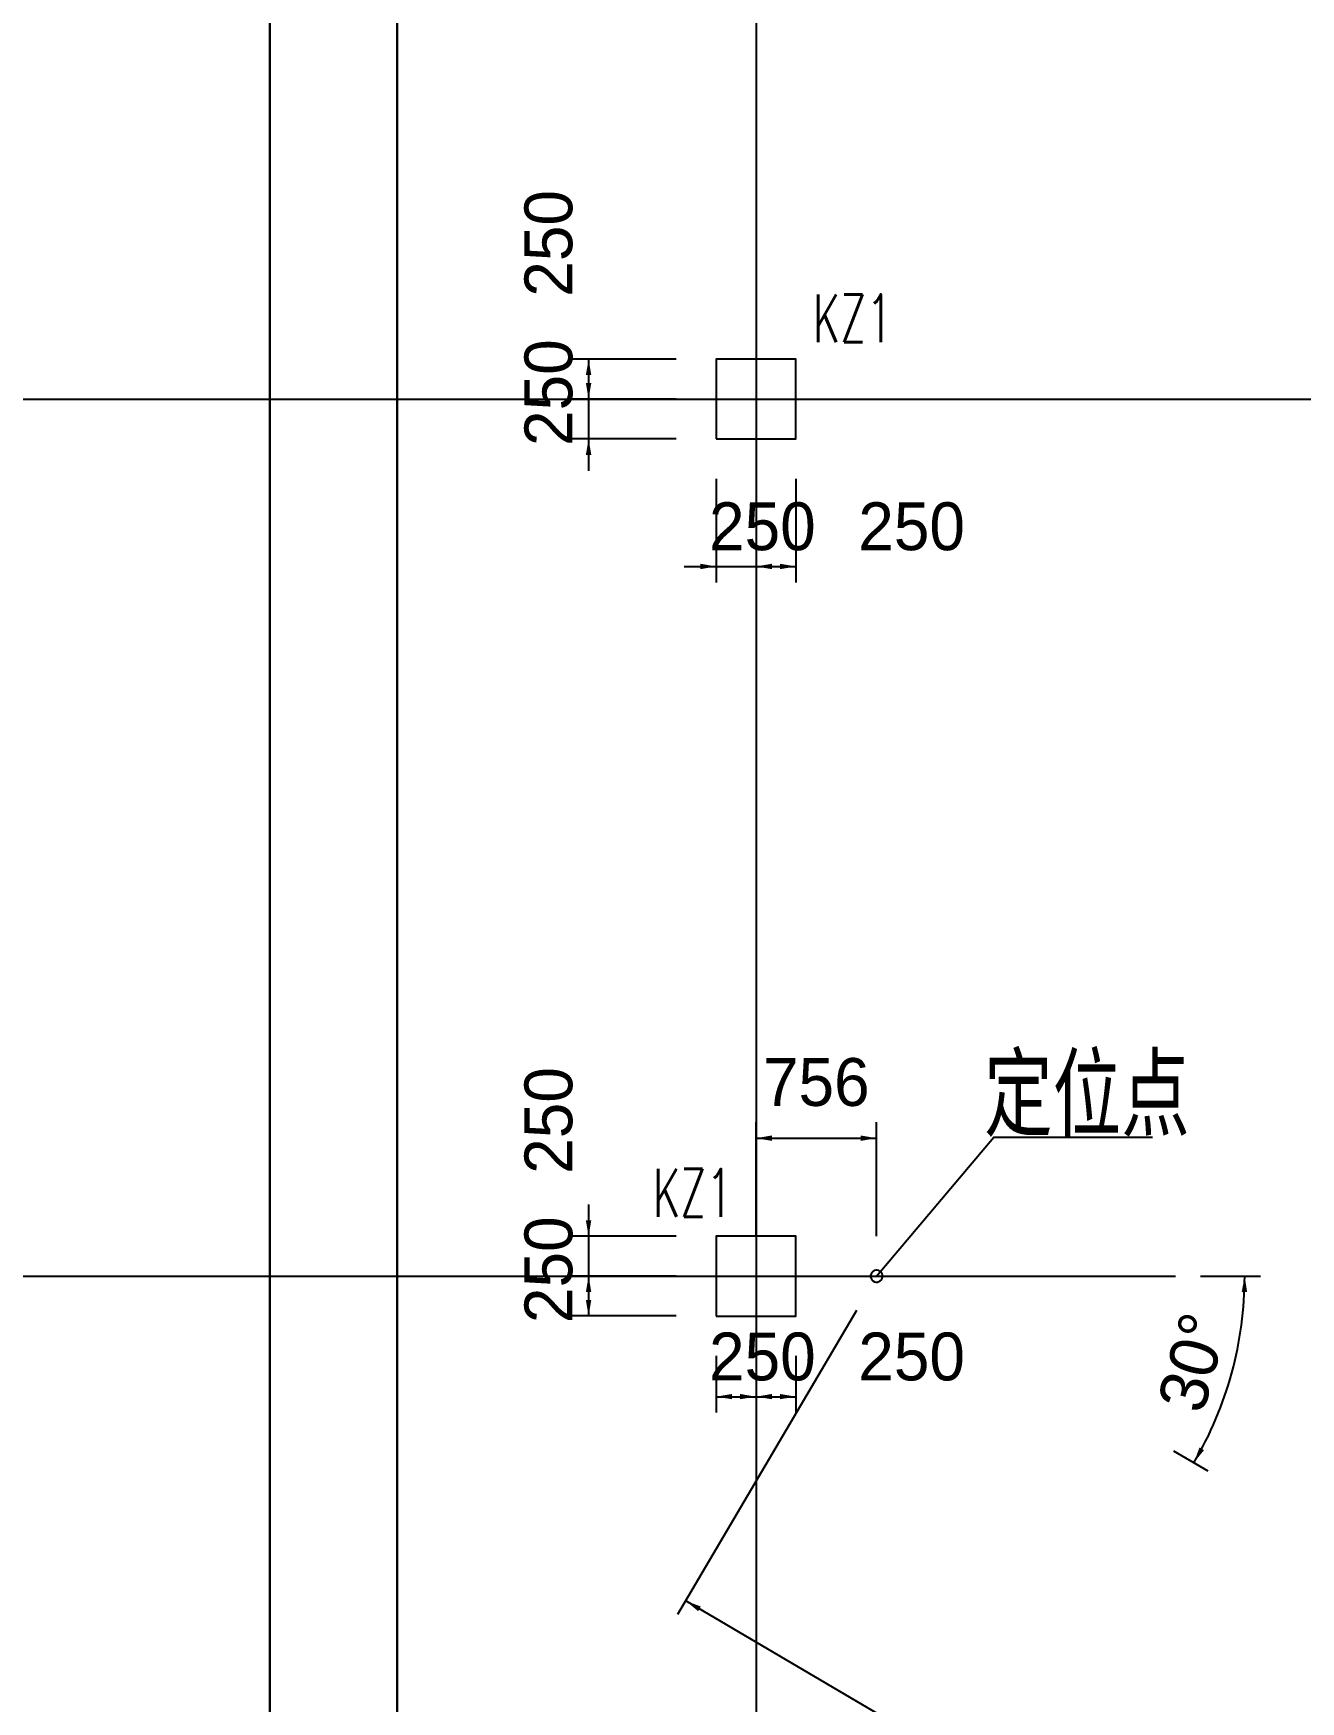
# Model space of a CAD drawing. Extents: x 19107 to 699106, y -67310 to 245688.
# Drawn here: x 574726 to 582674, y 181920 to 192381 of the extents above; entities that cross this region are included whole.
import ezdxf
from ezdxf.enums import TextEntityAlignment as Align

# ---------------------------------------------------------------- set-up
doc = ezdxf.new("R2010")
doc.units = 0
doc.header["$LTSCALE"] = 100
doc.header["$MEASUREMENT"] = 0
for name, color, linetype in [('DIM', 3, 'Continuous'), ('DOTE', 253, 'Continuous'), ('h后浇带', 51, 'Continuous'), ('L-AXIS', 3, 'Continuous')]:
    doc.layers.add(name, color=color, linetype=linetype)
doc.layers.add('Select Column Frame Position', color=7, linetype='Continuous', lineweight=0)
doc.styles.get("Standard").update_dxf_attribs({"font": 'standard'})
doc.styles.add('汉字', font='汉字')
doc.dimstyles.get("Standard").update_dxf_attribs({"dimtxt": 300, "dimasz": 100, "dimexe": 100, "dimexo": 250, "dimgap": 100, "dimtad": 0, "dimtoh": 1, "dimdec": 0, "dimdsep": 46, "dimcen": 0.09, "dimclrt": 7, "dimadec": 0, "dimazin": 0, "dimtfac": 1, "dimtdec": 4, "dimtofl": 0, "dimtmove": 0, "dimatfit": 3, "dimfxl": 1, "dimtolj": 1, "dimtzin": 0, "dimarcsym": 0})

# ---------------------------------------------------------------- blocks, each defined once
blk = doc.blocks.new('*D3361')
at = {"layer": 'L-AXIS', "color": 0, "linetype": 'ByBlock', "lineweight": -2}
for p, q in [((579888, 184372), (578766, 182466)), ((583414, 179849), (578817, 182552)), ((584485, 181669), (583364, 179763))]:
    blk.add_line(p, q, dxfattribs=at)
for points in [[(578817, 182552), (578912, 182516), (578895, 182487)], [(583414, 179849), (583320, 179885), (583337, 179914)]]:
    blk.add_solid(points, dxfattribs=at)
at = {"layer": 'L-AXIS', "color": 7, "linetype": 'Continuous', "lineweight": -2, "insert": (581364, 181494), "char_height": 300, "width": 780, "attachment_point": 5, "rotation": 329.5454, "style": '汉字'}
blk.add_mtext('5333', dxfattribs=at)
blk = doc.blocks.new('*D4567')
at = {"layer": 'L-AXIS', "color": 0, "linetype": 'ByBlock', "lineweight": -2}
for p, q in [((582046, 184588), (582423, 184588)), ((581877, 183492), (582091, 183367))]:
    blk.add_line(p, q, dxfattribs=at)
blk.add_arc((580014, 184588), 2309, 329.5454, 0, dxfattribs=at)
for points in [[(582323, 184588), (582338, 184488), (582304, 184488)], [(582004, 183418), (582039, 183513), (582068, 183497)]]:
    blk.add_solid(points, dxfattribs=at)
at = {"layer": 'L-AXIS', "color": 7, "linetype": 'Continuous', "lineweight": -2, "insert": (582145, 184008), "char_height": 300, "width": 453.33, "attachment_point": 8, "rotation": 74.7727, "style": '汉字'}
blk.add_mtext('30%%D', dxfattribs=at)
blk = doc.blocks.new('*D3574')
at = {"layer": 'L-AXIS', "color": 0, "linetype": 'ByBlock', "lineweight": -2}
for p, q in [((579258, 184838), (579258, 185553)), ((580014, 184838), (580014, 185553)), ((579258, 185453), (580014, 185453))]:
    blk.add_line(p, q, dxfattribs=at)
for points in [[(579258, 185453), (579358, 185470), (579358, 185436)], [(580014, 185453), (579914, 185436), (579914, 185470)]]:
    blk.add_solid(points, dxfattribs=at)
at = {"layer": 'L-AXIS', "color": 7, "linetype": 'Continuous', "lineweight": -2, "insert": (579636, 185803), "char_height": 300, "width": 561.67, "attachment_point": 5, "style": '汉字'}
blk.add_mtext('756', dxfattribs=at)
blk = doc.blocks.new('*D4019')
at = {"layer": 'DIM', "color": 0, "linetype": 'ByBlock', "lineweight": -2}
for p, q in [((578758, 190338), (578108, 190338)), ((578208, 190338), (578208, 190088)), ((578758, 190088), (578108, 190088))]:
    blk.add_line(p, q, dxfattribs=at)
for points in [[(578208, 190338), (578225, 190238), (578191, 190238)], [(578208, 190088), (578191, 190188), (578225, 190188)]]:
    blk.add_solid(points, dxfattribs=at)
at = {"layer": 'DIM', "color": 7, "linetype": 'Continuous', "lineweight": -2, "insert": (577958, 191064), "char_height": 300, "width": 566.67, "attachment_point": 5, "rotation": 90, "style": '汉字'}
blk.add_mtext('250', dxfattribs=at)
blk = doc.blocks.new('*D4346')
at = {"layer": 'DIM', "color": 0, "linetype": 'ByBlock', "lineweight": -2}
for p, q in [((578208, 190288), (578208, 189638)), ((578758, 190088), (578108, 190088)), ((578758, 189838), (578108, 189838))]:
    blk.add_line(p, q, dxfattribs=at)
for points in [[(578208, 190088), (578191, 190188), (578225, 190188)], [(578208, 189838), (578225, 189738), (578191, 189738)]]:
    blk.add_solid(points, dxfattribs=at)
at = {"layer": 'DIM', "color": 7, "linetype": 'Continuous', "lineweight": -2, "insert": (577958, 190128), "char_height": 300, "width": 566.67, "attachment_point": 5, "rotation": 90, "style": '汉字'}
blk.add_mtext('250', dxfattribs=at)
blk = doc.blocks.new('*D4711')
at = {"layer": 'DIM', "color": 0, "linetype": 'ByBlock', "lineweight": -2}
for p, q in [((579008, 189588), (579008, 188938)), ((579258, 189588), (579258, 188938)), ((578808, 189038), (579458, 189038))]:
    blk.add_line(p, q, dxfattribs=at)
for points in [[(579008, 189038), (578908, 189021), (578908, 189055)], [(579258, 189038), (579358, 189055), (579358, 189021)]]:
    blk.add_solid(points, dxfattribs=at)
at = {"layer": 'DIM', "color": 7, "linetype": 'Continuous', "lineweight": -2, "insert": (579298, 189288), "char_height": 300, "width": 566.67, "attachment_point": 5, "style": '汉字'}
blk.add_mtext('250', dxfattribs=at)
blk = doc.blocks.new('*D5027')
at = {"layer": 'DIM', "color": 0, "linetype": 'ByBlock', "lineweight": -2}
for p, q in [((579258, 189588), (579258, 188938)), ((579508, 189588), (579508, 188938)), ((579258, 189038), (579508, 189038))]:
    blk.add_line(p, q, dxfattribs=at)
for points in [[(579258, 189038), (579358, 189055), (579358, 189021)], [(579508, 189038), (579408, 189021), (579408, 189055)]]:
    blk.add_solid(points, dxfattribs=at)
at = {"layer": 'DIM', "color": 7, "linetype": 'Continuous', "lineweight": -2, "insert": (580234, 189288), "char_height": 300, "width": 566.67, "attachment_point": 5, "style": '汉字'}
blk.add_mtext('250', dxfattribs=at)
blk = doc.blocks.new('*D1322')
at = {"layer": 'DIM', "color": 0, "linetype": 'ByBlock', "lineweight": -2}
for p, q in [((578208, 185038), (578208, 184388)), ((578758, 184838), (578108, 184838)), ((578758, 184588), (578108, 184588))]:
    blk.add_line(p, q, dxfattribs=at)
for points in [[(578208, 184838), (578191, 184938), (578225, 184938)], [(578208, 184588), (578225, 184488), (578191, 184488)]]:
    blk.add_solid(points, dxfattribs=at)
at = {"layer": 'DIM', "color": 7, "linetype": 'Continuous', "lineweight": -2, "insert": (577958, 185564), "char_height": 300, "width": 566.67, "attachment_point": 5, "rotation": 90, "style": '汉字'}
blk.add_mtext('250', dxfattribs=at)
blk = doc.blocks.new('*D1630')
at = {"layer": 'DIM', "color": 0, "linetype": 'ByBlock', "lineweight": -2}
for p, q in [((578758, 184588), (578108, 184588)), ((578208, 184588), (578208, 184338)), ((578758, 184338), (578108, 184338))]:
    blk.add_line(p, q, dxfattribs=at)
for points in [[(578208, 184588), (578225, 184488), (578191, 184488)], [(578208, 184338), (578191, 184438), (578225, 184438)]]:
    blk.add_solid(points, dxfattribs=at)
at = {"layer": 'DIM', "color": 7, "linetype": 'Continuous', "lineweight": -2, "insert": (577958, 184628), "char_height": 300, "width": 566.67, "attachment_point": 5, "rotation": 90, "style": '汉字'}
blk.add_mtext('250', dxfattribs=at)
blk = doc.blocks.new('*D1660')
at = {"layer": 'DIM', "color": 0, "linetype": 'ByBlock', "lineweight": -2}
for p, q in [((579008, 184088), (579008, 183732)), ((579258, 184088), (579258, 183732)), ((579008, 183832), (579258, 183832))]:
    blk.add_line(p, q, dxfattribs=at)
for points in [[(579008, 183832), (579108, 183849), (579108, 183816)], [(579258, 183832), (579158, 183816), (579158, 183849)]]:
    blk.add_solid(points, dxfattribs=at)
at = {"layer": 'DIM', "color": 7, "linetype": 'Continuous', "lineweight": -2, "insert": (579298, 184082), "char_height": 300, "width": 566.67, "attachment_point": 5, "style": '汉字'}
blk.add_mtext('250', dxfattribs=at)
blk = doc.blocks.new('*D1991')
at = {"layer": 'DIM', "color": 0, "linetype": 'ByBlock', "lineweight": -2}
for p, q in [((579258, 184088), (579258, 183732)), ((579508, 184088), (579508, 183732)), ((579258, 183832), (579508, 183832))]:
    blk.add_line(p, q, dxfattribs=at)
for points in [[(579258, 183832), (579358, 183849), (579358, 183816)], [(579508, 183832), (579408, 183816), (579408, 183849)]]:
    blk.add_solid(points, dxfattribs=at)
at = {"layer": 'DIM', "color": 7, "linetype": 'Continuous', "lineweight": -2, "insert": (580234, 184082), "char_height": 300, "width": 566.67, "attachment_point": 5, "style": '汉字'}
blk.add_mtext('250', dxfattribs=at)
blk = doc.blocks.new('后浇带现场')
at = {"color": 6, "lineweight": 30}
for points in [[(760007, 730049), (760007, 673430), (717757, 673430), (717757, 730049)], [(759207, 730049), (759207, 674230), (718557, 674230), (718557, 730049)]]:
    blk.add_lwpolyline(points, dxfattribs=at)
at = {"layer": 'h后浇带', "color": 1}
for p, q in [((759207, 651530), (759207, 730049)), ((760007, 730049), (760007, 651530))]:
    blk.add_line(p, q, dxfattribs=at)

msp = doc.modelspace()

# ---------------------------------------------------------------- linework, layer by layer
at = {"layer": 'DOTE'}
for p, q in [((579258.1, 213087.9), (579258.1, 100087.9)), ((534043.3, 190087.9), (664518.6, 190087.9)), ((534043.3, 184587.9), (581889.7, 184587.9))]:
    msp.add_line(p, q, dxfattribs=at)
at = {"layer": 'L-AXIS'}
msp.add_lwpolyline([(580014.2, 184587.9), (580750.1, 185458.5), (581745.7, 185458.5)], dxfattribs=at)
msp.add_lwpolyline([(579979.4, 184602, 1), (580049, 184573.9, 1)], format="xyb", close=True, dxfattribs=at)
at = {"layer": 'Select Column Frame Position', "color": 7, "linetype": 'Continuous', "lineweight": -3}
for points in [[(579008.1, 189837.9), (579508.1, 189837.9), (579508.1, 190337.9), (579008.1, 190337.9), (579008.1, 189837.9)], [(579008.1, 184337.9), (579508.1, 184337.9), (579508.1, 184837.9), (579008.1, 184837.9), (579008.1, 184337.9)]]:
    msp.add_lwpolyline(points, dxfattribs=at)

# ---------------------------------------------------------------- block references
at = {"color": 3, "lineweight": 30}
msp.add_blockref('后浇带现场', (-182998.7, -527042.1), dxfattribs=at)

# ---------------------------------------------------------------- texts
at = {"color": 200, "linetype": 'Continuous', "lineweight": -3, "width": 0.7}
for p in [(579614.1, 190444), (578611.1, 184959.9)]:
    msp.add_text('KZ1', height=300, dxfattribs=at).set_placement(p)
at = {"layer": 'L-AXIS', "width": 0.7}
msp.add_text('定位点', height=450, dxfattribs=at).set_placement((581333.7, 185511.8), align=Align.CENTER)

# ---------------------------------------------------------------- dimensions: what is measured, and where the dimension line sits
at = {"layer": 'DIM', "color": 200}
for p1, p2, distance, picture, middle in [((579008.1, 190337.9), (579008.1, 190087.9), -800, '*D4019', (577958.1, 190556)), ((579008.1, 190087.9), (579008.1, 189837.9), -800, '*D4346', (577958.1, 189619.9)), ((579008.1, 189837.9), (579258.1, 189837.9), -800, '*D4711', (578790, 189287.9)), ((579258.1, 189837.9), (579508.1, 189837.9), -800, '*D5027', (579726.1, 189287.9)), ((579008.1, 184837.9), (579008.1, 184587.9), -800, '*D1322', (577958.1, 185056)), ((579008.1, 184587.9), (579008.1, 184337.9), -800, '*D1630', (577958.1, 184119.9)), ((579008.1, 184337.9), (579258.1, 184337.9), -505.7, '*D1660', (578790, 184082.2)), ((579258.1, 184337.9), (579508.1, 184337.9), -505.7, '*D1991', (579726.1, 184082.2))]:
    dim = msp.add_aligned_dim(p1=p1, p2=p2, distance=distance, dimstyle='Standard', dxfattribs=at)
    dim.commit()
    dim.dimension.update_dxf_attribs({"geometry": picture, "text_midpoint": middle})
at = {"layer": 'L-AXIS'}
dim = msp.add_linear_dim(base=(580014.2, 185453), p1=(579258.1, 184587.9), p2=(580014.2, 184587.9), dimstyle='Standard', dxfattribs=at)
dim.commit()
dim.dimension.update_dxf_attribs({"geometry": '*D3574', "text_midpoint": (579636.1, 185803)})
dim = msp.add_aligned_dim(p1=(584611.4, 181884.9), p2=(580014.2, 184587.9), distance=2361.8, dimstyle='Standard', dxfattribs=at)
dim.commit()
dim.dimension.update_dxf_attribs({"geometry": '*D3361', "text_midpoint": (581363.5, 181494.5)})
dim = msp.add_angular_dim_2l(base=(582179.6, 183786.8), line1=((580014.2, 184587.9), (581795.5, 184587.9)), line2=((580014.2, 184587.9), (581661.9, 183619.2)), dimstyle='Standard', dxfattribs=at)
dim.commit()
dim.dimension.update_dxf_attribs({"geometry": '*D4567', "text_midpoint": (581904.3, 184073.5)})

doc.saveas('drawing.dxf')
